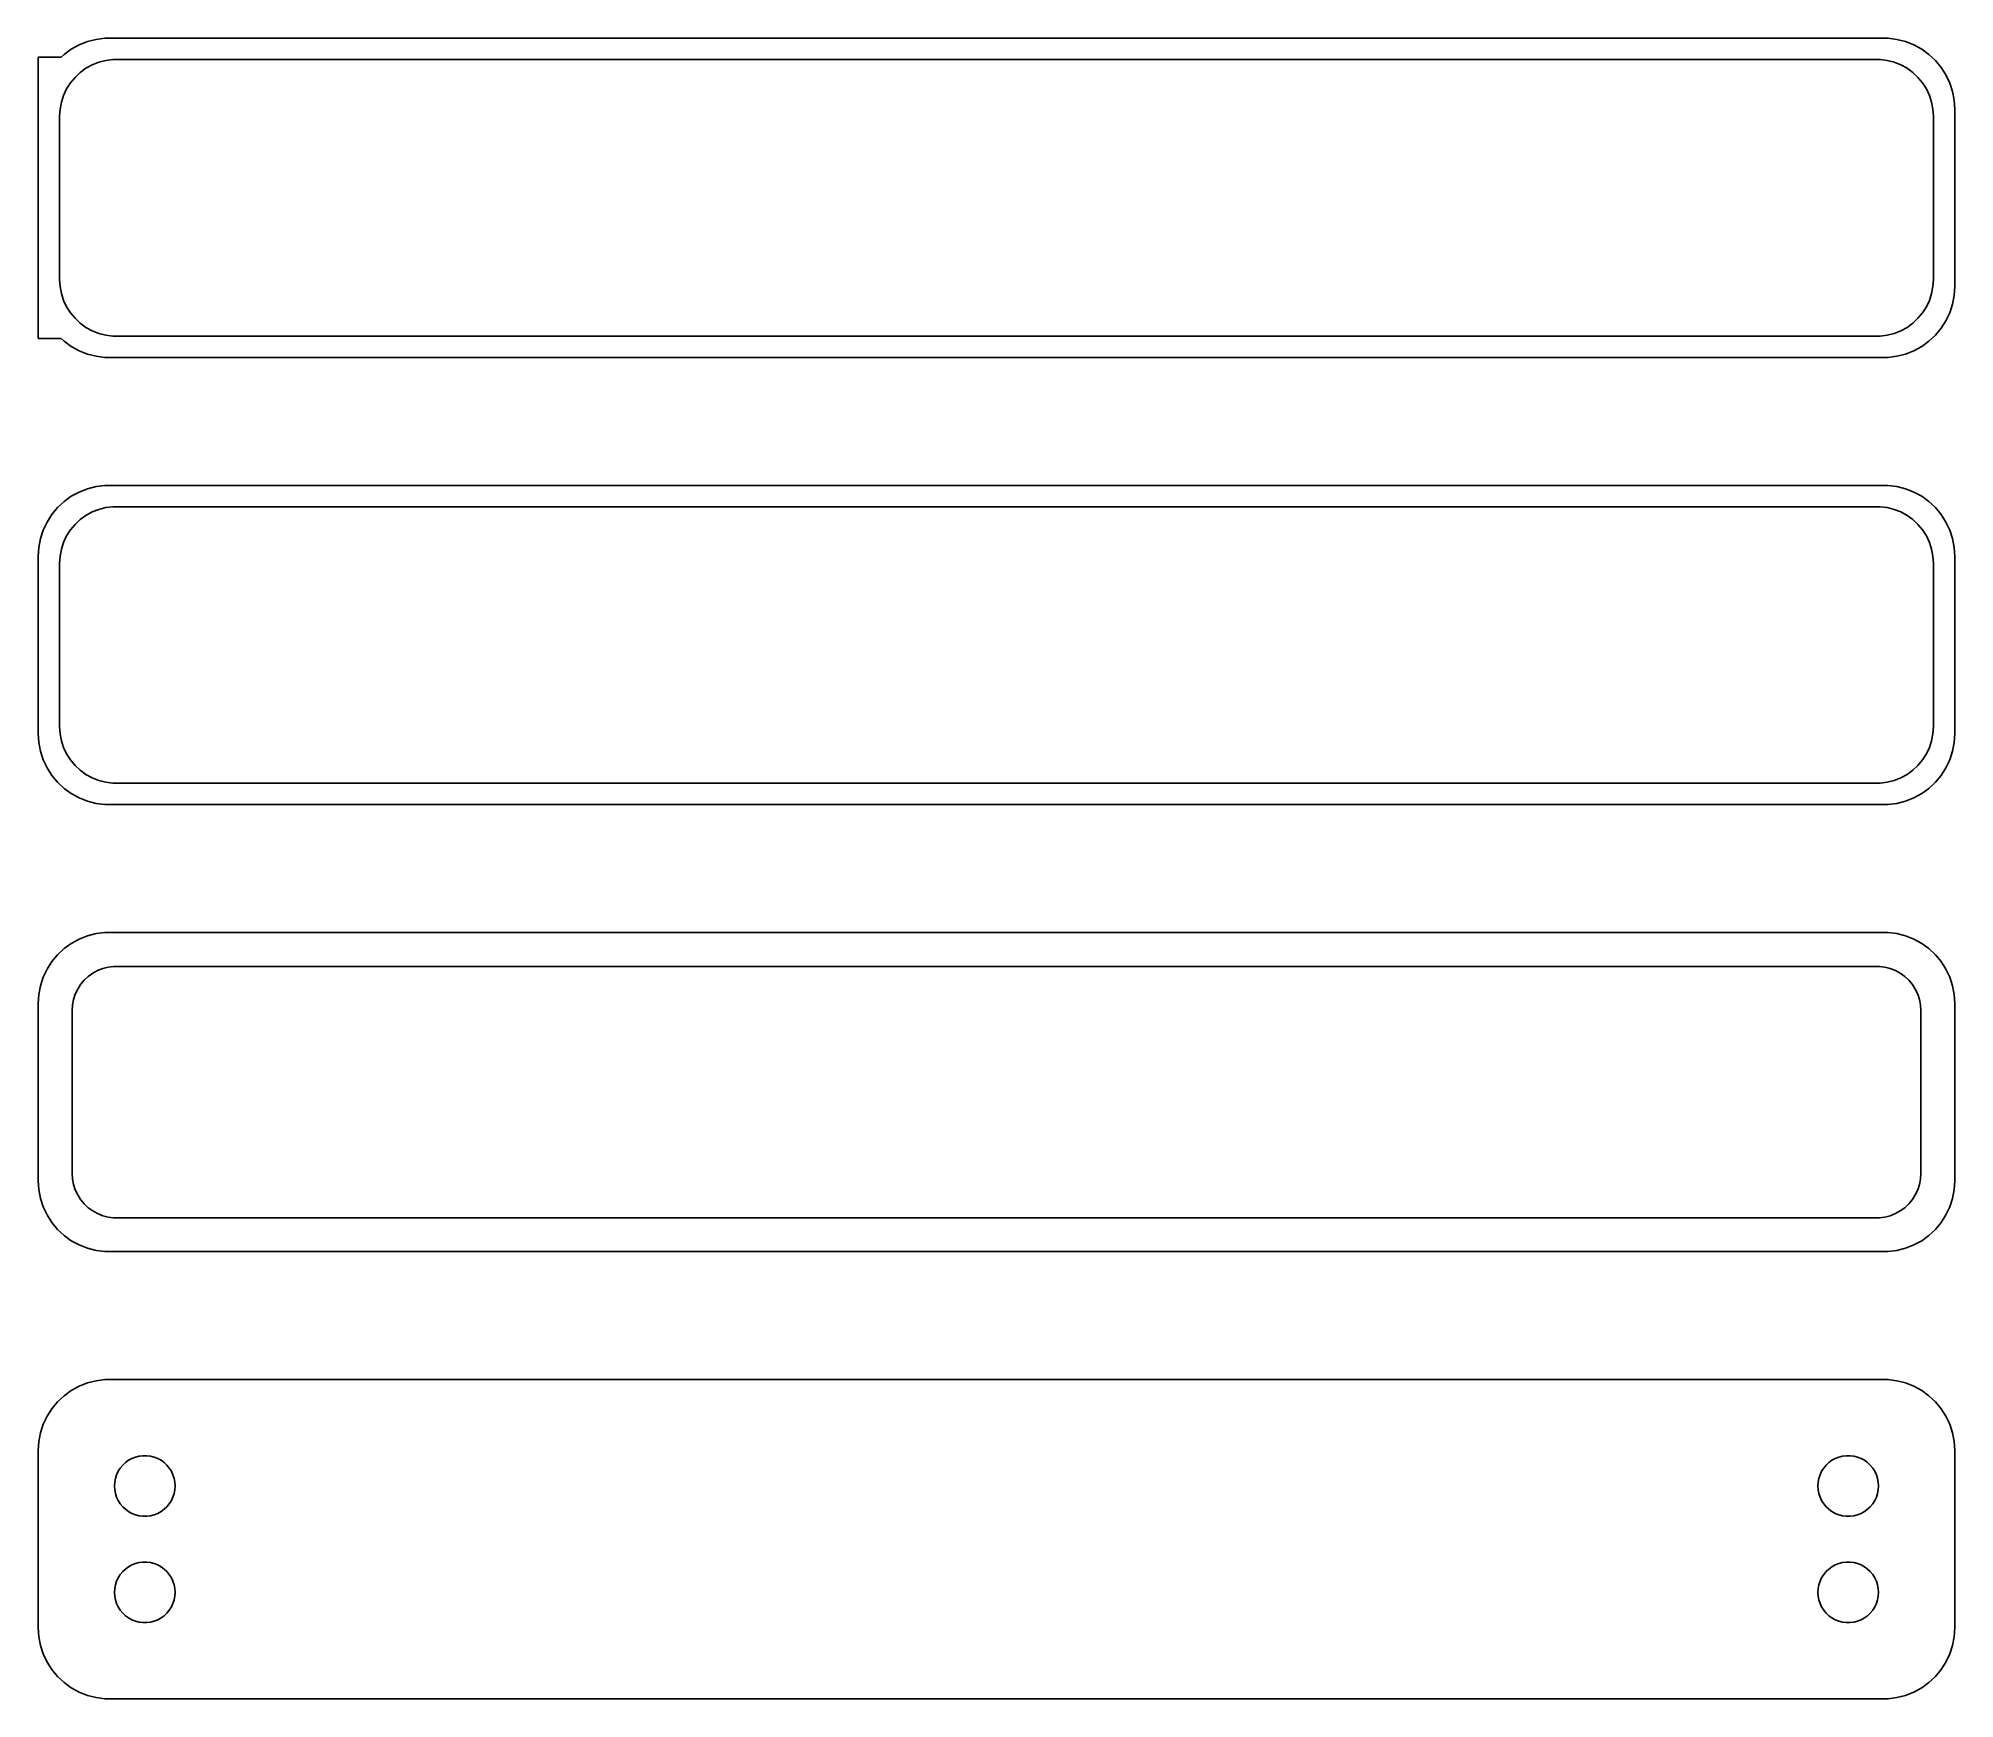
# Model space of a CAD drawing. Header units: metres. Extents: x -68 to 68, y 115 to 232.
import ezdxf

# ---------------------------------------------------------------- set-up
doc = ezdxf.new("R2010")
doc.units = ezdxf.units.M

msp = doc.modelspace()

# ---------------------------------------------------------------- linework, layer by layer
for p, q in [((-65.1791, 230.972), (-65.6871, 230.603)), ((-64.6289, 231.274), (-65.1791, 230.972)), ((-64.0451, 231.505), (-64.6289, 231.274)), ((-63.4369, 231.661), (-64.0451, 231.505)), ((-62.8139, 231.74), (-63.4369, 231.661)), ((62.8139, 231.74), (-62.8139, 231.74)), ((63.4369, 231.661), (62.8139, 231.74)), ((64.0451, 231.505), (63.4369, 231.661)), ((64.6289, 231.274), (64.0451, 231.505)), ((65.1791, 230.972), (64.6289, 231.274)), ((65.6871, 230.603), (65.1791, 230.972)), ((-65.9, 230.403), (-67.5, 230.403)), ((-67.5, 230.403), (-67.5, 210.597)), ((-65.6871, 230.603), (-65.9, 230.403)), ((-64.5497, 229.332), (-64.1433, 229.627)), ((-64.1433, 229.627), (-63.7031, 229.869)), ((-63.7031, 229.869), (-63.2361, 230.054)), ((-63.2361, 230.054), (-62.7495, 230.179)), ((-62.7495, 230.179), (-62.2512, 230.242)), ((-62.2512, 230.242), (62.2512, 230.242)), ((62.2512, 230.242), (62.7495, 230.179)), ((62.7495, 230.179), (63.2361, 230.054)), ((63.2361, 230.054), (63.7031, 229.869)), ((63.7031, 229.869), (64.1433, 229.627)), ((64.1433, 229.627), (64.5497, 229.332)), ((66.1448, 230.173), (65.6871, 230.603)), ((66.5451, 229.689), (66.1448, 230.173)), ((66.8815, 229.159), (66.5451, 229.689)), ((-65.7191, 227.722), (-65.5052, 228.177)), ((-65.5052, 228.177), (-65.2361, 228.601)), ((-65.2361, 228.601), (-64.9159, 228.988)), ((-64.9159, 228.988), (-64.5497, 229.332)), ((64.5497, 229.332), (64.9159, 228.988)), ((64.9159, 228.988), (65.2361, 228.601)), ((65.2361, 228.601), (65.5052, 228.177)), ((65.5052, 228.177), (65.7191, 227.722)), ((67.1489, 228.591), (66.8815, 229.159)), ((67.3429, 227.993), (67.1489, 228.591)), ((-65.9685, 226.751), (-65.8743, 227.245)), ((-65.8743, 227.245), (-65.7191, 227.722)), ((65.7191, 227.722), (65.8743, 227.245)), ((65.8743, 227.245), (65.9685, 226.751)), ((67.4606, 227.377), (67.3429, 227.993)), ((67.5, 226.75), (67.4606, 227.377)), ((-66, 226.25), (-65.9685, 226.751)), ((-66, 214.75), (-66, 226.25)), ((65.9685, 226.751), (66, 226.25)), ((66, 226.25), (66, 214.75)), ((67.5, 214.25), (67.5, 226.75)), ((-65.9685, 214.249), (-66, 214.75)), ((66, 214.75), (65.9685, 214.249)), ((-65.8743, 213.755), (-65.9685, 214.249)), ((-65.7191, 213.278), (-65.8743, 213.755)), ((65.8743, 213.755), (65.7191, 213.278)), ((65.9685, 214.249), (65.8743, 213.755)), ((67.3429, 213.007), (67.4606, 213.623)), ((67.4606, 213.623), (67.5, 214.25)), ((-65.5052, 212.823), (-65.7191, 213.278)), ((-65.2361, 212.399), (-65.5052, 212.823)), ((-64.9159, 212.012), (-65.2361, 212.399)), ((-64.5497, 211.668), (-64.9159, 212.012)), ((64.9159, 212.012), (64.5497, 211.668)), ((65.2361, 212.399), (64.9159, 212.012)), ((65.5052, 212.823), (65.2361, 212.399)), ((65.7191, 213.278), (65.5052, 212.823)), ((66.8815, 211.841), (67.1489, 212.409)), ((67.1489, 212.409), (67.3429, 213.007)), ((-64.1433, 211.373), (-64.5497, 211.668)), ((-63.7031, 211.131), (-64.1433, 211.373)), ((-63.2361, 210.946), (-63.7031, 211.131)), ((-62.7495, 210.821), (-63.2361, 210.946)), ((-62.2512, 210.758), (-62.7495, 210.821)), ((62.2512, 210.758), (-62.2512, 210.758)), ((62.7495, 210.821), (62.2512, 210.758)), ((63.2361, 210.946), (62.7495, 210.821)), ((63.7031, 211.131), (63.2361, 210.946)), ((64.1433, 211.373), (63.7031, 211.131)), ((64.5497, 211.668), (64.1433, 211.373)), ((65.6871, 210.397), (66.1448, 210.827)), ((66.1448, 210.827), (66.5451, 211.311)), ((66.5451, 211.311), (66.8815, 211.841)), ((-67.5, 210.597), (-65.9, 210.597)), ((-65.9, 210.597), (-65.6871, 210.397)), ((-65.6871, 210.397), (-65.1791, 210.028)), ((-65.1791, 210.028), (-64.6289, 209.726)), ((-64.6289, 209.726), (-64.0451, 209.495)), ((-64.0451, 209.495), (-63.4369, 209.339)), ((-63.4369, 209.339), (-62.8139, 209.26)), ((-62.8139, 209.26), (62.8139, 209.26)), ((62.8139, 209.26), (63.4369, 209.339)), ((63.4369, 209.339), (64.0451, 209.495)), ((64.0451, 209.495), (64.6289, 209.726)), ((64.6289, 209.726), (65.1791, 210.028)), ((65.1791, 210.028), (65.6871, 210.397)), ((-64.0451, 200.005), (-64.6289, 199.774)), ((-63.4369, 200.161), (-64.0451, 200.005)), ((-62.8139, 200.24), (-63.4369, 200.161)), ((62.8139, 200.24), (-62.8139, 200.24)), ((63.4369, 200.161), (62.8139, 200.24)), ((64.0451, 200.005), (63.4369, 200.161)), ((64.6289, 199.774), (64.0451, 200.005)), ((-66.1448, 198.673), (-66.5451, 198.189)), ((-65.6871, 199.103), (-66.1448, 198.673)), ((-65.1791, 199.472), (-65.6871, 199.103)), ((-64.6289, 199.774), (-65.1791, 199.472)), ((-63.7031, 198.369), (-63.2361, 198.554)), ((-63.2361, 198.554), (-62.7495, 198.679)), ((-62.7495, 198.679), (-62.2512, 198.742)), ((-62.2512, 198.742), (62.2512, 198.742)), ((62.2512, 198.742), (62.7495, 198.679)), ((62.7495, 198.679), (63.2361, 198.554)), ((63.2361, 198.554), (63.7031, 198.369)), ((65.1791, 199.472), (64.6289, 199.774)), ((65.6871, 199.103), (65.1791, 199.472)), ((66.1448, 198.673), (65.6871, 199.103)), ((66.5451, 198.189), (66.1448, 198.673)), ((-66.8815, 197.659), (-67.1489, 197.091)), ((-66.5451, 198.189), (-66.8815, 197.659)), ((-65.5052, 196.677), (-65.2361, 197.101)), ((-65.2361, 197.101), (-64.9159, 197.488)), ((-64.9159, 197.488), (-64.5497, 197.832)), ((-64.5497, 197.832), (-64.1433, 198.127)), ((-64.1433, 198.127), (-63.7031, 198.369)), ((63.7031, 198.369), (64.1433, 198.127)), ((64.1433, 198.127), (64.5497, 197.832)), ((64.5497, 197.832), (64.9159, 197.488)), ((64.9159, 197.488), (65.2361, 197.101)), ((65.2361, 197.101), (65.5052, 196.677)), ((66.8815, 197.659), (66.5451, 198.189)), ((67.1489, 197.091), (66.8815, 197.659)), ((-67.4606, 195.877), (-67.5, 195.25)), ((-67.3429, 196.493), (-67.4606, 195.877)), ((-67.1489, 197.091), (-67.3429, 196.493)), ((-65.8743, 195.745), (-65.7191, 196.222)), ((-65.7191, 196.222), (-65.5052, 196.677)), ((65.5052, 196.677), (65.7191, 196.222)), ((65.7191, 196.222), (65.8743, 195.745)), ((67.3429, 196.493), (67.1489, 197.091)), ((67.4606, 195.877), (67.3429, 196.493)), ((67.5, 195.25), (67.4606, 195.877)), ((-67.5, 195.25), (-67.5, 182.75)), ((-66, 194.75), (-65.9685, 195.251)), ((-66, 183.25), (-66, 194.75)), ((-65.9685, 195.251), (-65.8743, 195.745)), ((65.8743, 195.745), (65.9685, 195.251)), ((65.9685, 195.251), (66, 194.75)), ((66, 194.75), (66, 183.25)), ((67.5, 182.75), (67.5, 195.25)), ((-67.5, 182.75), (-67.4606, 182.123)), ((-65.9685, 182.749), (-66, 183.25)), ((-65.8743, 182.255), (-65.9685, 182.749)), ((-65.7191, 181.778), (-65.8743, 182.255)), ((65.8743, 182.255), (65.7191, 181.778)), ((65.9685, 182.749), (65.8743, 182.255)), ((66, 183.25), (65.9685, 182.749)), ((67.4606, 182.123), (67.5, 182.75)), ((-67.4606, 182.123), (-67.3429, 181.507)), ((-67.3429, 181.507), (-67.1489, 180.909)), ((-67.1489, 180.909), (-66.8815, 180.341)), ((-65.5052, 181.323), (-65.7191, 181.778)), ((-65.2361, 180.899), (-65.5052, 181.323)), ((65.5052, 181.323), (65.2361, 180.899)), ((65.7191, 181.778), (65.5052, 181.323)), ((66.8815, 180.341), (67.1489, 180.909)), ((67.1489, 180.909), (67.3429, 181.507)), ((67.3429, 181.507), (67.4606, 182.123)), ((-66.8815, 180.341), (-66.5451, 179.811)), ((-66.5451, 179.811), (-66.1448, 179.327)), ((-64.9159, 180.512), (-65.2361, 180.899)), ((-64.5497, 180.168), (-64.9159, 180.512)), ((-64.1433, 179.873), (-64.5497, 180.168)), ((-63.7031, 179.631), (-64.1433, 179.873)), ((-63.2361, 179.446), (-63.7031, 179.631)), ((63.7031, 179.631), (63.2361, 179.446)), ((64.1433, 179.873), (63.7031, 179.631)), ((64.5497, 180.168), (64.1433, 179.873)), ((64.9159, 180.512), (64.5497, 180.168)), ((65.2361, 180.899), (64.9159, 180.512)), ((66.1448, 179.327), (66.5451, 179.811)), ((66.5451, 179.811), (66.8815, 180.341)), ((-66.1448, 179.327), (-65.6871, 178.897)), ((-65.6871, 178.897), (-65.1791, 178.528)), ((-65.1791, 178.528), (-64.6289, 178.226)), ((-64.6289, 178.226), (-64.0451, 177.995)), ((-62.7495, 179.321), (-63.2361, 179.446)), ((-62.2512, 179.258), (-62.7495, 179.321)), ((62.2512, 179.258), (-62.2512, 179.258)), ((62.7495, 179.321), (62.2512, 179.258)), ((63.2361, 179.446), (62.7495, 179.321)), ((64.0451, 177.995), (64.6289, 178.226)), ((64.6289, 178.226), (65.1791, 178.528)), ((65.1791, 178.528), (65.6871, 178.897)), ((65.6871, 178.897), (66.1448, 179.327)), ((-64.0451, 177.995), (-63.4369, 177.839)), ((-63.4369, 177.839), (-62.8139, 177.76)), ((-62.8139, 177.76), (62.8139, 177.76)), ((62.8139, 177.76), (63.4369, 177.839)), ((63.4369, 177.839), (64.0451, 177.995)), ((-65.6871, 167.603), (-66.1448, 167.173)), ((-65.1791, 167.972), (-65.6871, 167.603)), ((-64.6289, 168.274), (-65.1791, 167.972)), ((-64.0451, 168.505), (-64.6289, 168.274)), ((-63.4369, 168.661), (-64.0451, 168.505)), ((-62.8139, 168.74), (-63.4369, 168.661)), ((62.8139, 168.74), (-62.8139, 168.74)), ((63.4369, 168.661), (62.8139, 168.74)), ((64.0451, 168.505), (63.4369, 168.661)), ((64.6289, 168.274), (64.0451, 168.505)), ((65.1791, 167.972), (64.6289, 168.274)), ((65.6871, 167.603), (65.1791, 167.972)), ((66.1448, 167.173), (65.6871, 167.603)), ((-66.8815, 166.159), (-67.1489, 165.591)), ((-66.5451, 166.689), (-66.8815, 166.159)), ((-66.1448, 167.173), (-66.5451, 166.689)), ((-63.668, 165.878), (-63.3254, 166.067)), ((-63.3254, 166.067), (-62.9619, 166.211)), ((-62.9619, 166.211), (-62.5833, 166.308)), ((-62.5833, 166.308), (-62.1954, 166.357)), ((-62.1954, 166.357), (62.1954, 166.357)), ((62.1954, 166.357), (62.5833, 166.308)), ((62.5833, 166.308), (62.9619, 166.211)), ((62.9619, 166.211), (63.3254, 166.067)), ((63.3254, 166.067), (63.668, 165.878)), ((66.5451, 166.689), (66.1448, 167.173)), ((66.8815, 166.159), (66.5451, 166.689)), ((67.1489, 165.591), (66.8815, 166.159)), ((-67.3429, 164.993), (-67.4606, 164.377)), ((-67.1489, 165.591), (-67.3429, 164.993)), ((-64.8943, 164.396), (-64.7279, 164.75)), ((-64.7279, 164.75), (-64.5184, 165.08)), ((-64.5184, 165.08), (-64.2692, 165.381)), ((-64.2692, 165.381), (-63.9842, 165.649)), ((-63.9842, 165.649), (-63.668, 165.878)), ((63.668, 165.878), (63.9842, 165.649)), ((63.9842, 165.649), (64.2692, 165.381)), ((64.2692, 165.381), (64.5184, 165.08)), ((64.5184, 165.08), (64.7279, 164.75)), ((64.7279, 164.75), (64.8943, 164.396)), ((67.3429, 164.993), (67.1489, 165.591)), ((67.4606, 164.377), (67.3429, 164.993)), ((-67.4606, 164.377), (-67.5, 163.75)), ((-67.5, 163.75), (-67.5, 151.25)), ((-65.1129, 163.25), (-65.0884, 163.64)), ((-65.0884, 163.64), (-65.0151, 164.024)), ((-65.0151, 164.024), (-64.8943, 164.396)), ((64.8943, 164.396), (65.0151, 164.024)), ((65.0151, 164.024), (65.0884, 163.64)), ((65.0884, 163.64), (65.1129, 163.25)), ((67.5, 163.75), (67.4606, 164.377)), ((67.5, 151.25), (67.5, 163.75)), ((-65.1129, 151.75), (-65.1129, 163.25)), ((65.1129, 163.25), (65.1129, 151.75)), ((-67.5, 151.25), (-67.4606, 150.623)), ((-65.0884, 151.36), (-65.1129, 151.75)), ((-65.0151, 150.976), (-65.0884, 151.36)), ((65.0884, 151.36), (65.0151, 150.976)), ((65.1129, 151.75), (65.0884, 151.36)), ((67.4606, 150.623), (67.5, 151.25)), ((-67.4606, 150.623), (-67.3429, 150.007)), ((-67.3429, 150.007), (-67.1489, 149.409)), ((-64.8943, 150.604), (-65.0151, 150.976)), ((-64.7279, 150.25), (-64.8943, 150.604)), ((-64.5184, 149.92), (-64.7279, 150.25)), ((-64.2692, 149.619), (-64.5184, 149.92)), ((64.5184, 149.92), (64.2692, 149.619)), ((64.7279, 150.25), (64.5184, 149.92)), ((64.8943, 150.604), (64.7279, 150.25)), ((65.0151, 150.976), (64.8943, 150.604)), ((67.1489, 149.409), (67.3429, 150.007)), ((67.3429, 150.007), (67.4606, 150.623)), ((-67.1489, 149.409), (-66.8815, 148.841)), ((-66.8815, 148.841), (-66.5451, 148.311)), ((-63.9842, 149.351), (-64.2692, 149.619)), ((-63.668, 149.122), (-63.9842, 149.351)), ((-63.3254, 148.933), (-63.668, 149.122)), ((-62.9619, 148.789), (-63.3254, 148.933)), ((-62.5833, 148.692), (-62.9619, 148.789)), ((-62.1954, 148.643), (-62.5833, 148.692)), ((62.1954, 148.643), (-62.1954, 148.643)), ((62.5833, 148.692), (62.1954, 148.643)), ((62.9619, 148.789), (62.5833, 148.692)), ((63.3254, 148.933), (62.9619, 148.789)), ((63.668, 149.122), (63.3254, 148.933)), ((63.9842, 149.351), (63.668, 149.122)), ((64.2692, 149.619), (63.9842, 149.351)), ((66.5451, 148.311), (66.8815, 148.841)), ((66.8815, 148.841), (67.1489, 149.409)), ((-66.5451, 148.311), (-66.1448, 147.827)), ((-66.1448, 147.827), (-65.6871, 147.397)), ((-65.6871, 147.397), (-65.1791, 147.028)), ((65.1791, 147.028), (65.6871, 147.397)), ((65.6871, 147.397), (66.1448, 147.827)), ((66.1448, 147.827), (66.5451, 148.311)), ((-65.1791, 147.028), (-64.6289, 146.726)), ((-64.6289, 146.726), (-64.0451, 146.495)), ((-64.0451, 146.495), (-63.4369, 146.339)), ((-63.4369, 146.339), (-62.8139, 146.26)), ((-62.8139, 146.26), (62.8139, 146.26)), ((62.8139, 146.26), (63.4369, 146.339)), ((63.4369, 146.339), (64.0451, 146.495)), ((64.0451, 146.495), (64.6289, 146.726)), ((64.6289, 146.726), (65.1791, 147.028)), ((-65.1791, 136.472), (-65.6871, 136.103)), ((-64.6289, 136.774), (-65.1791, 136.472)), ((-64.0451, 137.005), (-64.6289, 136.774)), ((-63.4369, 137.161), (-64.0451, 137.005)), ((-62.8139, 137.24), (-63.4369, 137.161)), ((62.8139, 137.24), (-62.8139, 137.24)), ((63.4369, 137.161), (62.8139, 137.24)), ((64.0451, 137.005), (63.4369, 137.161)), ((64.6289, 136.774), (64.0451, 137.005)), ((65.1791, 136.472), (64.6289, 136.774)), ((65.6871, 136.103), (65.1791, 136.472)), ((-66.5451, 135.189), (-66.8815, 134.659)), ((-66.1448, 135.673), (-66.5451, 135.189)), ((-65.6871, 136.103), (-66.1448, 135.673)), ((66.1448, 135.673), (65.6871, 136.103)), ((66.5451, 135.189), (66.1448, 135.673)), ((66.8815, 134.659), (66.5451, 135.189)), ((-67.1489, 134.091), (-67.3429, 133.493)), ((-66.8815, 134.659), (-67.1489, 134.091)), ((67.1489, 134.091), (66.8815, 134.659)), ((67.3429, 133.493), (67.1489, 134.091)), ((-67.4606, 132.877), (-67.5, 132.25)), ((-67.3429, 133.493), (-67.4606, 132.877)), ((67.4606, 132.877), (67.3429, 133.493)), ((67.5, 132.25), (67.4606, 132.877)), ((-67.5, 132.25), (-67.5, 119.75)), ((-61.8712, 130.779), (-61.7275, 131.005)), ((-61.7275, 131.005), (-61.5565, 131.212)), ((-61.5565, 131.212), (-61.3611, 131.395)), ((-61.3611, 131.395), (-61.1441, 131.553)), ((-61.1441, 131.553), (-60.9092, 131.682)), ((-60.9092, 131.682), (-60.6598, 131.781)), ((-60.6598, 131.781), (-60.4001, 131.847)), ((-60.4001, 131.847), (-60.1341, 131.881)), ((-60.1341, 131.881), (-59.8659, 131.881)), ((-59.8659, 131.881), (-59.5999, 131.847)), ((-59.5999, 131.847), (-59.3401, 131.781)), ((-59.3401, 131.781), (-59.0908, 131.682)), ((-59.0908, 131.682), (-58.8559, 131.553)), ((-58.8559, 131.553), (-58.6389, 131.395)), ((-58.6389, 131.395), (-58.4434, 131.212)), ((-58.4434, 131.212), (-58.2725, 131.005)), ((-58.2725, 131.005), (-58.1288, 130.779)), ((58.1288, 130.779), (58.2725, 131.005)), ((58.2725, 131.005), (58.4434, 131.212)), ((58.4434, 131.212), (58.6389, 131.395)), ((58.6389, 131.395), (58.8559, 131.553)), ((58.8559, 131.553), (59.0908, 131.682)), ((59.0908, 131.682), (59.3401, 131.781)), ((59.3401, 131.781), (59.5999, 131.847)), ((59.5999, 131.847), (59.8659, 131.881)), ((59.8659, 131.881), (60.1341, 131.881)), ((60.1341, 131.881), (60.4001, 131.847)), ((60.4001, 131.847), (60.6598, 131.781)), ((60.6598, 131.781), (60.9092, 131.682)), ((60.9092, 131.682), (61.1441, 131.553)), ((61.1441, 131.553), (61.3611, 131.395)), ((61.3611, 131.395), (61.5565, 131.212)), ((61.5565, 131.212), (61.7275, 131.005)), ((61.7275, 131.005), (61.8712, 130.779)), ((67.5, 119.75), (67.5, 132.25)), ((-62.1353, 129.75), (-62.1185, 130.018)), ((-62.1185, 129.482), (-62.1353, 129.75)), ((-62.1185, 130.018), (-62.0682, 130.281)), ((-62.0682, 130.281), (-61.9853, 130.536)), ((-61.9853, 130.536), (-61.8712, 130.779)), ((-58.1288, 130.779), (-58.0146, 130.536)), ((-58.0146, 130.536), (-57.9318, 130.281)), ((-57.9318, 130.281), (-57.8815, 130.018)), ((-57.8815, 130.018), (-57.8647, 129.75)), ((-57.8647, 129.75), (-57.8815, 129.482)), ((57.8647, 129.75), (57.8815, 130.018)), ((57.8815, 129.482), (57.8647, 129.75)), ((57.8815, 130.018), (57.9318, 130.281)), ((57.9318, 130.281), (58.0146, 130.536)), ((58.0146, 130.536), (58.1288, 130.779)), ((61.8712, 130.779), (61.9853, 130.536)), ((61.9853, 130.536), (62.0682, 130.281)), ((62.0682, 130.281), (62.1185, 130.018)), ((62.1185, 130.018), (62.1353, 129.75)), ((62.1353, 129.75), (62.1185, 129.482)), ((-62.0682, 129.219), (-62.1185, 129.482)), ((-61.9853, 128.964), (-62.0682, 129.219)), ((-61.8712, 128.721), (-61.9853, 128.964)), ((-61.7275, 128.495), (-61.8712, 128.721)), ((-61.5565, 128.288), (-61.7275, 128.495)), ((-61.3611, 128.105), (-61.5565, 128.288)), ((-58.4434, 128.288), (-58.6389, 128.105)), ((-58.2725, 128.495), (-58.4434, 128.288)), ((-58.1288, 128.721), (-58.2725, 128.495)), ((-58.0146, 128.964), (-58.1288, 128.721)), ((-57.9318, 129.219), (-58.0146, 128.964)), ((-57.8815, 129.482), (-57.9318, 129.219)), ((57.9318, 129.219), (57.8815, 129.482)), ((58.0146, 128.964), (57.9318, 129.219)), ((58.1288, 128.721), (58.0146, 128.964)), ((58.2725, 128.495), (58.1288, 128.721)), ((58.4434, 128.288), (58.2725, 128.495)), ((58.6389, 128.105), (58.4434, 128.288)), ((61.5565, 128.288), (61.3611, 128.105)), ((61.7275, 128.495), (61.5565, 128.288)), ((61.8712, 128.721), (61.7275, 128.495)), ((61.9853, 128.964), (61.8712, 128.721)), ((62.0682, 129.219), (61.9853, 128.964)), ((62.1185, 129.482), (62.0682, 129.219)), ((-61.1441, 127.947), (-61.3611, 128.105)), ((-60.9092, 127.818), (-61.1441, 127.947)), ((-60.6598, 127.719), (-60.9092, 127.818)), ((-60.4001, 127.653), (-60.6598, 127.719)), ((-60.1341, 127.619), (-60.4001, 127.653)), ((-59.8659, 127.619), (-60.1341, 127.619)), ((-59.5999, 127.653), (-59.8659, 127.619)), ((-59.3401, 127.719), (-59.5999, 127.653)), ((-59.0908, 127.818), (-59.3401, 127.719)), ((-58.8559, 127.947), (-59.0908, 127.818)), ((-58.6389, 128.105), (-58.8559, 127.947)), ((58.8559, 127.947), (58.6389, 128.105)), ((59.0908, 127.818), (58.8559, 127.947)), ((59.3401, 127.719), (59.0908, 127.818)), ((59.5999, 127.653), (59.3401, 127.719)), ((59.8659, 127.619), (59.5999, 127.653)), ((60.1341, 127.619), (59.8659, 127.619)), ((60.4001, 127.653), (60.1341, 127.619)), ((60.6598, 127.719), (60.4001, 127.653)), ((60.9092, 127.818), (60.6598, 127.719)), ((61.1441, 127.947), (60.9092, 127.818)), ((61.3611, 128.105), (61.1441, 127.947)), ((-60.9092, 124.182), (-60.6598, 124.281)), ((-60.6598, 124.281), (-60.4001, 124.347)), ((-60.4001, 124.347), (-60.1341, 124.381)), ((-60.1341, 124.381), (-59.8659, 124.381)), ((-59.8659, 124.381), (-59.5999, 124.347)), ((-59.5999, 124.347), (-59.3401, 124.281)), ((-59.3401, 124.281), (-59.0908, 124.182)), ((59.0908, 124.182), (59.3401, 124.281)), ((59.3401, 124.281), (59.5999, 124.347)), ((59.5999, 124.347), (59.8659, 124.381)), ((59.8659, 124.381), (60.1341, 124.381)), ((60.1341, 124.381), (60.4001, 124.347)), ((60.4001, 124.347), (60.6598, 124.281)), ((60.6598, 124.281), (60.9092, 124.182)), ((-62.0682, 122.781), (-61.9853, 123.036)), ((-61.9853, 123.036), (-61.8712, 123.279)), ((-61.8712, 123.279), (-61.7275, 123.505)), ((-61.7275, 123.505), (-61.5565, 123.712)), ((-61.5565, 123.712), (-61.3611, 123.895)), ((-61.3611, 123.895), (-61.1441, 124.053)), ((-61.1441, 124.053), (-60.9092, 124.182)), ((-59.0908, 124.182), (-58.8559, 124.053)), ((-58.8559, 124.053), (-58.6389, 123.895)), ((-58.6389, 123.895), (-58.4434, 123.712)), ((-58.4434, 123.712), (-58.2725, 123.505)), ((-58.2725, 123.505), (-58.1288, 123.279)), ((-58.1288, 123.279), (-58.0146, 123.036)), ((-58.0146, 123.036), (-57.9318, 122.781)), ((57.9318, 122.781), (58.0146, 123.036)), ((58.0146, 123.036), (58.1288, 123.279)), ((58.1288, 123.279), (58.2725, 123.505)), ((58.2725, 123.505), (58.4434, 123.712)), ((58.4434, 123.712), (58.6389, 123.895)), ((58.6389, 123.895), (58.8559, 124.053)), ((58.8559, 124.053), (59.0908, 124.182)), ((60.9092, 124.182), (61.1441, 124.053)), ((61.1441, 124.053), (61.3611, 123.895)), ((61.3611, 123.895), (61.5565, 123.712)), ((61.5565, 123.712), (61.7275, 123.505)), ((61.7275, 123.505), (61.8712, 123.279)), ((61.8712, 123.279), (61.9853, 123.036)), ((61.9853, 123.036), (62.0682, 122.781)), ((-62.1353, 122.25), (-62.1185, 122.518)), ((-62.1185, 121.982), (-62.1353, 122.25)), ((-62.1185, 122.518), (-62.0682, 122.781)), ((-62.0682, 121.719), (-62.1185, 121.982)), ((-61.9853, 121.464), (-62.0682, 121.719)), ((-57.9318, 121.719), (-58.0146, 121.464)), ((-57.9318, 122.781), (-57.8815, 122.518)), ((-57.8815, 121.982), (-57.9318, 121.719)), ((-57.8815, 122.518), (-57.8647, 122.25)), ((-57.8647, 122.25), (-57.8815, 121.982)), ((57.8647, 122.25), (57.8815, 122.518)), ((57.8815, 121.982), (57.8647, 122.25)), ((57.8815, 122.518), (57.9318, 122.781)), ((57.9318, 121.719), (57.8815, 121.982)), ((58.0146, 121.464), (57.9318, 121.719)), ((62.0682, 121.719), (61.9853, 121.464)), ((62.0682, 122.781), (62.1185, 122.518)), ((62.1185, 121.982), (62.0682, 121.719)), ((62.1185, 122.518), (62.1353, 122.25)), ((62.1353, 122.25), (62.1185, 121.982)), ((-61.8712, 121.221), (-61.9853, 121.464)), ((-61.7275, 120.995), (-61.8712, 121.221)), ((-61.5565, 120.788), (-61.7275, 120.995)), ((-61.3611, 120.605), (-61.5565, 120.788)), ((-61.1441, 120.447), (-61.3611, 120.605)), ((-60.9092, 120.318), (-61.1441, 120.447)), ((-60.6598, 120.219), (-60.9092, 120.318)), ((-60.4001, 120.153), (-60.6598, 120.219)), ((-60.1341, 120.119), (-60.4001, 120.153)), ((-59.5999, 120.153), (-59.8659, 120.119)), ((-59.3401, 120.219), (-59.5999, 120.153)), ((-59.0908, 120.318), (-59.3401, 120.219)), ((-58.8559, 120.447), (-59.0908, 120.318)), ((-58.6389, 120.605), (-58.8559, 120.447)), ((-58.4434, 120.788), (-58.6389, 120.605)), ((-58.2725, 120.995), (-58.4434, 120.788)), ((-58.1288, 121.221), (-58.2725, 120.995)), ((-58.0146, 121.464), (-58.1288, 121.221)), ((58.1288, 121.221), (58.0146, 121.464)), ((58.2725, 120.995), (58.1288, 121.221)), ((58.4434, 120.788), (58.2725, 120.995)), ((58.6389, 120.605), (58.4434, 120.788)), ((58.8559, 120.447), (58.6389, 120.605)), ((59.0908, 120.318), (58.8559, 120.447)), ((59.3401, 120.219), (59.0908, 120.318)), ((59.5999, 120.153), (59.3401, 120.219)), ((59.8659, 120.119), (59.5999, 120.153)), ((60.4001, 120.153), (60.1341, 120.119)), ((60.6598, 120.219), (60.4001, 120.153)), ((60.9092, 120.318), (60.6598, 120.219)), ((61.1441, 120.447), (60.9092, 120.318)), ((61.3611, 120.605), (61.1441, 120.447)), ((61.5565, 120.788), (61.3611, 120.605)), ((61.7275, 120.995), (61.5565, 120.788)), ((61.8712, 121.221), (61.7275, 120.995)), ((61.9853, 121.464), (61.8712, 121.221)), ((-67.5, 119.75), (-67.4606, 119.123)), ((-67.4606, 119.123), (-67.3429, 118.507)), ((-59.8659, 120.119), (-60.1341, 120.119)), ((60.1341, 120.119), (59.8659, 120.119)), ((67.3429, 118.507), (67.4606, 119.123)), ((67.4606, 119.123), (67.5, 119.75)), ((-67.3429, 118.507), (-67.1489, 117.909)), ((-67.1489, 117.909), (-66.8815, 117.341)), ((66.8815, 117.341), (67.1489, 117.909)), ((67.1489, 117.909), (67.3429, 118.507)), ((-66.8815, 117.341), (-66.5451, 116.811)), ((-66.5451, 116.811), (-66.1448, 116.327)), ((-66.1448, 116.327), (-65.6871, 115.897)), ((65.6871, 115.897), (66.1448, 116.327)), ((66.1448, 116.327), (66.5451, 116.811)), ((66.5451, 116.811), (66.8815, 117.341)), ((-65.6871, 115.897), (-65.1791, 115.528)), ((-65.1791, 115.528), (-64.6289, 115.226)), ((-64.6289, 115.226), (-64.0451, 114.995)), ((-64.0451, 114.995), (-63.4369, 114.839)), ((-63.4369, 114.839), (-62.8139, 114.76)), ((-62.8139, 114.76), (62.8139, 114.76)), ((62.8139, 114.76), (63.4369, 114.839)), ((63.4369, 114.839), (64.0451, 114.995)), ((64.0451, 114.995), (64.6289, 115.226)), ((64.6289, 115.226), (65.1791, 115.528)), ((65.1791, 115.528), (65.6871, 115.897))]:
    msp.add_line(p, q)

doc.saveas('drawing.dxf')
